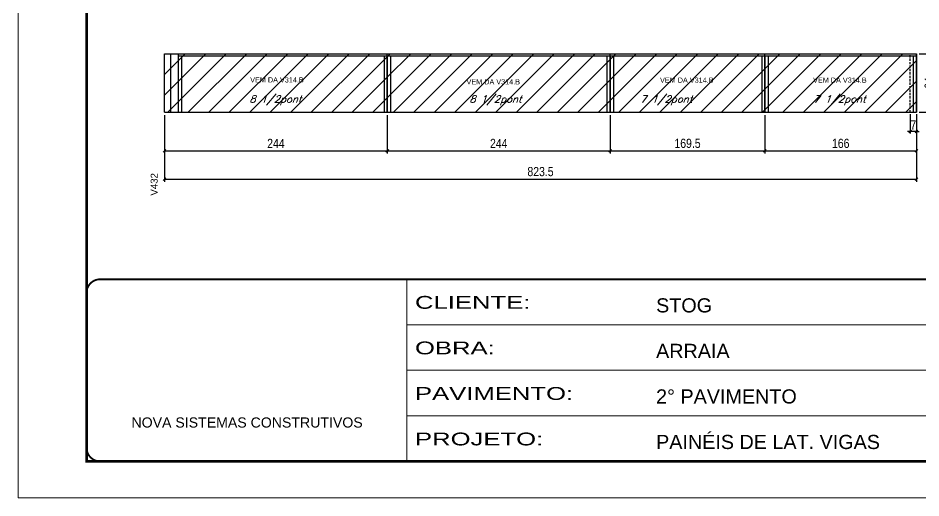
# Model space of a CAD drawing. Extents: x -3394 to 16474, y -5031 to 14397.
# Drawn here: x 7442 to 8431, y 9901 to 10426 of the extents above; entities that cross this region are included whole.
import ezdxf

# ---------------------------------------------------------------- set-up
doc = ezdxf.new("R2010")
doc.units = 0
for name, pattern in [('CONTINUO', [0]), ('DASHED', [0.75, 0.5, -0.25]), ('HIDDEN', [0.375, 0.25, -0.125])]:
    doc.linetypes.add(name, pattern=pattern)
doc.layers.get('0').update_dxf_attribs({"linetype": 'CONTINUOUS'})
doc.layers.get('Defpoints').update_dxf_attribs({"linetype": 'CONTINUOUS'})
for name, color, linetype in [('COTA', 241, 'CONTINUOUS'), ('NOMENCLATURA', 7, 'CONTINUOUS'), ('Painéis', 200, 'CONTINUOUS'), ('SARR_2.2x7', 40, 'CONTINUOUS'), ('SARR_3.5x7', 81, 'CONTINUOUS'), ('texto', 7, 'CONTINUOUS')]:
    doc.layers.add(name, color=color, linetype=linetype)
for name, color, linetype, lineweight in [('Folhas', 255, 'CONTINUOUS', 9), ('REAPROVEITAMENTO', 251, 'CONTINUOUS', 9), ('SARRAFO DE PRESSAO', 251, 'DASHED', 9)]:
    doc.layers.add(name, color=color, linetype=linetype, lineweight=lineweight)
doc.styles.add('ARIAL', font='arial.ttf')
doc.styles.add('COTA TECNICA', font='techl___.ttf', dxfattribs={"height": 10})
doc.styles.add('ROMANS', font='romans.shx')
doc.styles.add('Tecnologia', font='')
doc.styles.get('Tecnologia').set_extended_font_data('Forgotten Futurist')
doc.dimstyles.new('PAINEL', dxfattribs={"dimtxt": 10, "dimasz": 3, "dimexe": 3, "dimexo": 3, "dimgap": 3, "dimtad": 1, "dimdec": 1, "dimzin": 12, "dimdsep": 46, "dimtxsty": 'COTA TECNICA', "dimblk1": 'OBLIQUE', "dimblk2": 'OBLIQUE', "dimsah": 1, "dimcen": 0.9, "dimclrd": 4, "dimclre": 4, "dimclrt": 240, "dimadec": 1, "dimazin": 3, "dimtfac": 1, "dimtdec": 1, "dimtmove": 0, "dimatfit": 3, "dimfxl": 1, "dimtolj": 1, "dimtzin": 12, "dimarcsym": 0})

# ---------------------------------------------------------------- blocks, each defined once
blk = doc.blocks.new('9999999999')
at = {"color": 30, "linetype": 'CONTINUO'}
for p, q in [((98564.56, 34230.21), (98564.56, 34429.45)), ((98564.56, 34379.64), (99583.98, 34379.64)), ((98564.56, 34329.83), (99487.98, 34329.83)), ((98564.56, 34280.02), (99487.98, 34280.02))]:
    blk.add_line(p, q, dxfattribs=at)
at = {"color": 30, "linetype": 'CONTINUO', "const_width": 2}
blk.add_lwpolyline([(99583.98, 34230.21), (99583.98, 34414.45, 0.414214), (99568.98, 34429.45), (98228.98, 34429.45, 0.414214), (98213.98, 34414.45), (98213.98, 34245.21, 0.414214), (98228.98, 34230.21), (99583.98, 34230.21)], format="xyb", dxfattribs=at)
at = {"layer": 'Folhas'}
blk.add_lwpolyline([(98138.98, 34190.21), (99623.98, 34190.21), (99623.98, 35240.21), (98138.98, 35240.21)], close=True, dxfattribs=at)
at = {"layer": 'Folhas', "color": 30, "const_width": 3}
blk.add_lwpolyline([(98213.98, 34230.21), (99583.98, 34230.21), (99583.98, 35200.21), (98213.98, 35200.21)], close=True, dxfattribs=at)
at = {"color": 7, "linetype": 'Continuous', "ltscale": 5, "style": 'ARIAL'}
for s, height, p in [('STOG', 15.483, (98837.68, 34393.13)), ('ARRAIA', 15.483, (98837.68, 34343.32)), ('2° PAVIMENTO', 15.4829, (98837.68, 34293.51)), ('NOVA SISTEMAS CONSTRUTIVOS', 11.0592, (98263.19, 34267.21)), ('PAINÉIS DE LAT. VIGAS', 15.4829, (98837.68, 34243.7))]:
    blk.add_text(s, height=height, dxfattribs=at).set_placement(p)
at = {"layer": 'Folhas', "color": 7, "style": 'Tecnologia', "width": 1.5}
for s, p in [('CLIENTE:', (98573.65, 34397.17)), ('OBRA:', (98573.65, 34347.31)), ('PAVIMENTO:', (98573.65, 34297.5)), ('PROJETO:', (98573.65, 34247.69))]:
    blk.add_text(s, height=14, dxfattribs=at).set_placement(p)
blk = doc.blocks.new('_Oblique')
at = {"color": 0, "linetype": 'ByBlock', "lineweight": -2}
blk.add_line((-0.5, -0.5), (0.5, 0.5), dxfattribs=at)
blk = doc.blocks.new('*D543')
at = {"layer": 'COTA', "color": 4, "linetype": 'ByBlock', "lineweight": -2, "transparency": 16777216}
for p, q in [((8429.09, 10386.74), (8451.09, 10386.74)), ((8448.09, 10322.74), (8448.09, 10386.74)), ((8429.09, 10322.74), (8451.09, 10322.74))]:
    blk.add_line(p, q, dxfattribs=at)
at = {"layer": 'Defpoints', "color": 0, "linetype": 'ByBlock', "transparency": 16777216}
for p in [(8426.09, 10386.74), (8448.09, 10386.74), (8426.09, 10322.74)]:
    blk.add_point(p, dxfattribs=at)
at = {"layer": 'COTA', "color": 4, "linetype": 'ByBlock', "lineweight": -2, "transparency": 16777216, "xscale": 3, "yscale": 3, "zscale": 3}
for p, rotation in [((8448.09, 10386.74), 90), ((8448.09, 10322.74), 270)]:
    blk.add_blockref('_Oblique', p, dxfattribs=dict(at, rotation=rotation))
at = {"layer": 'COTA', "color": 240, "linetype": 'ByBlock', "transparency": 16777216, "insert": (8439.99, 10354.74), "char_height": 10, "attachment_point": 5, "rotation": 90, "style": 'COTA TECNICA'}
blk.add_mtext('\\A1;64', dxfattribs=at)
blk = doc.blocks.new('*D544')
at = {"layer": 'COTA', "color": 4, "linetype": 'ByBlock', "lineweight": -2, "transparency": 16777216}
for p, q in [((7602.59, 10319.74), (7602.59, 10277.58)), ((7846.59, 10319.74), (7846.59, 10277.58)), ((7602.59, 10280.58), (7846.59, 10280.58))]:
    blk.add_line(p, q, dxfattribs=at)
at = {"layer": 'Defpoints', "color": 0, "linetype": 'ByBlock', "transparency": 16777216}
for p in [(7602.59, 10322.74), (7846.59, 10322.74), (7846.59, 10280.58)]:
    blk.add_point(p, dxfattribs=at)
at = {"layer": 'COTA', "color": 4, "linetype": 'ByBlock', "lineweight": -2, "transparency": 16777216, "xscale": 3, "yscale": 3, "zscale": 3, "rotation": 180}
blk.add_blockref('_Oblique', (7602.59, 10280.58), dxfattribs=at)
at = {"layer": 'COTA', "color": 4, "linetype": 'ByBlock', "lineweight": -2, "transparency": 16777216, "xscale": 3, "yscale": 3, "zscale": 3}
blk.add_blockref('_Oblique', (7846.59, 10280.58), dxfattribs=at)
at = {"layer": 'COTA', "color": 240, "linetype": 'ByBlock', "transparency": 16777216, "insert": (7724.59, 10288.66), "char_height": 10, "attachment_point": 5, "style": 'COTA TECNICA'}
blk.add_mtext('\\A1;244', dxfattribs=at)
blk = doc.blocks.new('*D545')
at = {"layer": 'COTA', "color": 4, "linetype": 'ByBlock', "lineweight": -2, "transparency": 16777216}
for p, q in [((7846.59, 10319.74), (7846.59, 10277.58)), ((8090.59, 10319.74), (8090.59, 10277.58)), ((7846.59, 10280.58), (8090.59, 10280.58))]:
    blk.add_line(p, q, dxfattribs=at)
at = {"layer": 'Defpoints', "color": 0, "linetype": 'ByBlock', "transparency": 16777216}
for p in [(7846.59, 10322.74), (8090.59, 10322.74), (8090.59, 10280.58)]:
    blk.add_point(p, dxfattribs=at)
at = {"layer": 'COTA', "color": 4, "linetype": 'ByBlock', "lineweight": -2, "transparency": 16777216, "xscale": 3, "yscale": 3, "zscale": 3, "rotation": 180}
blk.add_blockref('_Oblique', (7846.59, 10280.58), dxfattribs=at)
at = {"layer": 'COTA', "color": 4, "linetype": 'ByBlock', "lineweight": -2, "transparency": 16777216, "xscale": 3, "yscale": 3, "zscale": 3}
blk.add_blockref('_Oblique', (8090.59, 10280.58), dxfattribs=at)
at = {"layer": 'COTA', "color": 240, "linetype": 'ByBlock', "transparency": 16777216, "insert": (7968.59, 10288.66), "char_height": 10, "attachment_point": 5, "style": 'COTA TECNICA'}
blk.add_mtext('\\A1;244', dxfattribs=at)
blk = doc.blocks.new('*D541')
at = {"layer": 'COTA', "color": 4, "linetype": 'ByBlock', "lineweight": -2, "transparency": 16777216}
for p, q in [((7602.59, 10319.74), (7602.59, 10246.59)), ((8426.09, 10319.74), (8426.09, 10246.59)), ((7602.59, 10249.59), (8426.09, 10249.59))]:
    blk.add_line(p, q, dxfattribs=at)
at = {"layer": 'Defpoints', "color": 0, "linetype": 'ByBlock', "transparency": 16777216}
for p in [(7602.59, 10322.74), (8426.09, 10322.74), (8426.09, 10249.59)]:
    blk.add_point(p, dxfattribs=at)
at = {"layer": 'COTA', "color": 4, "linetype": 'ByBlock', "lineweight": -2, "transparency": 16777216, "xscale": 3, "yscale": 3, "zscale": 3, "rotation": 180}
blk.add_blockref('_Oblique', (7602.59, 10249.59), dxfattribs=at)
at = {"layer": 'COTA', "color": 4, "linetype": 'ByBlock', "lineweight": -2, "transparency": 16777216, "xscale": 3, "yscale": 3, "zscale": 3}
blk.add_blockref('_Oblique', (8426.09, 10249.59), dxfattribs=at)
at = {"layer": 'COTA', "color": 240, "linetype": 'ByBlock', "transparency": 16777216, "insert": (8014.34, 10257.83), "char_height": 10, "attachment_point": 5, "style": 'COTA TECNICA'}
blk.add_mtext('\\A1;823.5', dxfattribs=at)
blk = doc.blocks.new('*D542')
at = {"layer": 'COTA', "color": 4, "linetype": 'ByBlock', "lineweight": -2, "transparency": 16777216}
for p, q in [((8260.09, 10319.74), (8260.09, 10277.58)), ((8426.09, 10307.49), (8426.09, 10277.58)), ((8260.09, 10280.58), (8426.09, 10280.58))]:
    blk.add_line(p, q, dxfattribs=at)
at = {"layer": 'Defpoints', "color": 0, "linetype": 'ByBlock', "transparency": 16777216}
for p in [(8260.09, 10322.74), (8426.09, 10310.49), (8426.09, 10280.58)]:
    blk.add_point(p, dxfattribs=at)
at = {"layer": 'COTA', "color": 4, "linetype": 'ByBlock', "lineweight": -2, "transparency": 16777216, "xscale": 3, "yscale": 3, "zscale": 3, "rotation": 180}
blk.add_blockref('_Oblique', (8260.09, 10280.58), dxfattribs=at)
at = {"layer": 'COTA', "color": 4, "linetype": 'ByBlock', "lineweight": -2, "transparency": 16777216, "xscale": 3, "yscale": 3, "zscale": 3}
blk.add_blockref('_Oblique', (8426.09, 10280.58), dxfattribs=at)
at = {"layer": 'COTA', "color": 240, "linetype": 'ByBlock', "transparency": 16777216, "insert": (8343.09, 10288.69), "char_height": 10, "attachment_point": 5, "style": 'COTA TECNICA'}
blk.add_mtext('\\A1;166', dxfattribs=at)
blk = doc.blocks.new('*D546')
at = {"layer": 'COTA', "color": 4, "linetype": 'ByBlock', "lineweight": -2, "transparency": 16777216}
for p, q in [((8090.59, 10319.74), (8090.59, 10277.58)), ((8260.09, 10319.74), (8260.09, 10277.58)), ((8090.59, 10280.58), (8260.09, 10280.58))]:
    blk.add_line(p, q, dxfattribs=at)
at = {"layer": 'Defpoints', "color": 0, "linetype": 'ByBlock', "transparency": 16777216}
for p in [(8090.59, 10322.74), (8260.09, 10322.74), (8260.09, 10280.58)]:
    blk.add_point(p, dxfattribs=at)
at = {"layer": 'COTA', "color": 4, "linetype": 'ByBlock', "lineweight": -2, "transparency": 16777216, "xscale": 3, "yscale": 3, "zscale": 3, "rotation": 180}
blk.add_blockref('_Oblique', (8090.59, 10280.58), dxfattribs=at)
at = {"layer": 'COTA', "color": 4, "linetype": 'ByBlock', "lineweight": -2, "transparency": 16777216, "xscale": 3, "yscale": 3, "zscale": 3}
blk.add_blockref('_Oblique', (8260.09, 10280.58), dxfattribs=at)
at = {"layer": 'COTA', "color": 240, "linetype": 'ByBlock', "transparency": 16777216, "insert": (8175.34, 10288.72), "char_height": 10, "attachment_point": 5, "style": 'COTA TECNICA'}
blk.add_mtext('\\A1;169.5', dxfattribs=at)
blk = doc.blocks.new('*D547')
at = {"layer": 'COTA', "color": 4, "linetype": 'Continuous', "lineweight": -2, "transparency": 16777216}
for p, q in [((8419.09, 10320.74), (8419.09, 10299.71)), ((8426.09, 10320.74), (8426.09, 10299.71)), ((8419.09, 10301.71), (8416.09, 10301.71)), ((8426.09, 10301.71), (8419.09, 10301.71)), ((8426.09, 10301.71), (8429.09, 10301.71))]:
    blk.add_line(p, q, dxfattribs=at)
at = {"layer": 'Defpoints', "color": 0, "linetype": 'Continuous', "transparency": 16777216}
for p in [(8419.09, 10322.74), (8426.09, 10322.74), (8419.09, 10301.71)]:
    blk.add_point(p, dxfattribs=at)
at = {"layer": 'COTA', "color": 4, "linetype": 'Continuous', "lineweight": -2, "transparency": 16777216, "xscale": 3, "yscale": 3, "zscale": 3}
blk.add_blockref('_Oblique', (8419.09, 10301.71), dxfattribs=at)
at = {"layer": 'COTA', "color": 4, "linetype": 'Continuous', "lineweight": -2, "transparency": 16777216, "xscale": 3, "yscale": 3, "zscale": 3, "rotation": 180}
blk.add_blockref('_Oblique', (8426.09, 10301.71), dxfattribs=at)
at = {"layer": 'COTA', "color": 240, "linetype": 'Continuous', "transparency": 16777216, "insert": (8422.59, 10308.79), "char_height": 10, "attachment_point": 5, "style": 'COTA TECNICA'}
blk.add_mtext('\\A1;7', dxfattribs=at)

msp = doc.modelspace()

# ---------------------------------------------------------------- hatches: boundary and pattern name
at = {"layer": 'REAPROVEITAMENTO', "linetype": 'Continuous'}
h = msp.add_hatch(dxfattribs=at)
h.set_pattern_fill('ANSI31', color=256, scale=5)
h.paths.add_polyline_path([(7602.59, 10386.74), (7602.59, 10322.74), (7846.59, 10322.74), (7846.59, 10386.74)])
h = msp.add_hatch(dxfattribs=at)
h.set_pattern_fill('ANSI31', color=256, scale=5)
h.paths.add_polyline_path([(7846.59, 10386.74), (7846.59, 10322.74), (8090.59, 10322.74), (8090.59, 10386.74)])
h = msp.add_hatch(dxfattribs=at)
h.set_pattern_fill('ANSI31', color=256, scale=5)
h.paths.add_polyline_path([(8260.09, 10386.74), (8090.59, 10386.74), (8090.59, 10322.74), (8260.09, 10322.74)])
h = msp.add_hatch(dxfattribs=at)
h.set_pattern_fill('ANSI31', color=256, scale=5)
h.paths.add_polyline_path([(8426.09, 10322.74), (8426.09, 10386.74), (8260.09, 10386.74), (8260.09, 10322.74)])

# ---------------------------------------------------------------- linework, layer by layer
at = {"layer": 'Painéis', "linetype": 'ByBlock'}
for p, q in [((7602.59, 10386.74), (8426.09, 10386.74)), ((7602.59, 10322.74), (7602.59, 10386.74)), ((7846.59, 10322.74), (7846.59, 10386.74)), ((8090.59, 10322.74), (8090.59, 10386.74)), ((8260.09, 10322.74), (8260.09, 10386.74)), ((8426.09, 10322.74), (8426.09, 10386.74)), ((7602.59, 10322.74), (8426.09, 10322.74))]:
    msp.add_line(p, q, dxfattribs=at)
at = {"layer": 'SARR_2.2x7', "linetype": 'Continuous'}
for p, q in [((7609.59, 10322.74), (7609.59, 10386.74)), ((7617.59, 10384.54), (7846.59, 10384.54)), ((7846.59, 10384.54), (8090.59, 10384.54)), ((8090.59, 10384.54), (8260.09, 10384.54)), ((8260.09, 10384.54), (8426.09, 10384.54))]:
    msp.add_line(p, q, dxfattribs=at)
at = {"layer": 'SARR_2.2x7', "linetype": 'HIDDEN', "ltscale": 10}
msp.add_line((8419.09, 10322.74), (8419.09, 10386.74), dxfattribs=at)
at = {"layer": 'SARR_3.5x7'}
for p, q in [((7617.59, 10386.74), (7617.59, 10322.74)), ((7621.09, 10384.54), (7621.09, 10322.74)), ((7843.09, 10384.54), (7843.09, 10322.74)), ((7846.59, 10384.54), (7846.59, 10322.74)), ((7850.09, 10384.54), (7850.09, 10322.74)), ((8087.09, 10384.54), (8087.09, 10322.74)), ((8090.59, 10384.54), (8090.59, 10322.74)), ((8094.09, 10384.54), (8094.09, 10322.74)), ((8256.59, 10384.54), (8256.59, 10322.74)), ((8260.09, 10384.54), (8260.09, 10322.74)), ((8263.59, 10384.54), (8263.59, 10322.74)), ((8422.59, 10384.54), (8422.59, 10322.74)), ((8426.09, 10386.74), (8426.09, 10322.74)), ((7617.59, 10322.74), (7621.09, 10322.74)), ((7843.09, 10322.74), (7846.59, 10322.74)), ((7846.59, 10322.74), (7850.09, 10322.74)), ((8087.09, 10322.74), (8090.59, 10322.74)), ((8090.59, 10322.74), (8094.09, 10322.74)), ((8256.59, 10322.74), (8260.09, 10322.74)), ((8260.09, 10322.74), (8263.59, 10322.74)), ((8422.59, 10322.74), (8426.09, 10322.74))]:
    msp.add_line(p, q, dxfattribs=at)

# ---------------------------------------------------------------- block references
at = {"layer": 'SARRAFO DE PRESSAO', "color": 6, "linetype": 'ByBlock'}
msp.add_blockref('9999999999', (-90696.77, -24289.38), dxfattribs=at)

# ---------------------------------------------------------------- texts
at = {"layer": 'NOMENCLATURA', "linetype": 'Continuous', "style": 'ARIAL'}
for p in [(7696.43, 10355.36), (7933.34, 10353.23), (8145.24, 10355.09), (8312.87, 10355.09)]:
    msp.add_text('VEM DA V314.B', height=5.6753, dxfattribs=at).set_placement(p)
msp.add_text('V432', height=7.567, rotation=90, dxfattribs=at).set_placement((7595.01, 10231.58))
at = {"layer": 'texto', "color": 2, "char_height": 8, "attachment_point": 5, "style": 'ROMANS'}
for s, insert in [('{\\Q19;\\C256;8 1/2pont}', (7724.09, 10335.96)), ('{\\Q19;\\C256;8 1/2pont}', (7965.09, 10335.96)), ('{\\Q19;\\C256;7 1/2pont}', (8152.09, 10335.96)), ('{\\Q19;\\C256;7 1/2pont}', (8341.86, 10335.96))]:
    msp.add_mtext(s, dxfattribs=dict(at, insert=insert))

# ---------------------------------------------------------------- dimensions: what is measured, and where the dimension line sits
at = {"layer": 'COTA', "linetype": 'ByBlock'}
dim = msp.add_linear_dim(base=(8448.09, 10386.74), p1=(8426.09, 10322.74), p2=(8426.09, 10386.74), angle=90, dimstyle='PAINEL', dxfattribs=at)
dim.commit()
dim.dimension.update_dxf_attribs({"geometry": '*D543', "text_midpoint": (8439.99, 10354.74)})
for base, p1, p2, picture, middle in [((7846.59, 10280.58), (7602.59, 10322.74), (7846.59, 10322.74), '*D544', (7724.59, 10288.66)), ((8426.09, 10249.59), (7602.59, 10322.74), (8426.09, 10322.74), '*D541', (8014.34, 10257.83)), ((8260.09, 10280.58), (8090.59, 10322.74), (8260.09, 10322.74), '*D546', (8175.34, 10288.72)), ((8426.09, 10280.58), (8260.09, 10322.74), (8426.09, 10310.49), '*D542', (8343.09, 10288.69))]:
    dim = msp.add_linear_dim(base=base, p1=p1, p2=p2, dimstyle='PAINEL', dxfattribs=at)
    dim.commit()
    dim.dimension.update_dxf_attribs({"geometry": picture, "text_midpoint": middle})
dim = msp.add_linear_dim(base=(8090.59, 10280.58), p1=(7846.59, 10322.74), p2=(8090.59, 10322.74), dimstyle='PAINEL', override={"dimtmove": 1}, dxfattribs=at)
dim.commit()
dim.dimension.update_dxf_attribs({"geometry": '*D545', "text_midpoint": (7968.59, 10288.66)})
at = {"layer": 'COTA', "linetype": 'Continuous'}
dim = msp.add_linear_dim(base=(8419.09, 10301.71), p1=(8426.09, 10322.74), p2=(8419.09, 10322.74), dimstyle='PAINEL', override={"dimexe": 2, "dimexo": 2, "dimgap": 2, "dimadec": 8, "dimtix": 1, "dimatfit": 2, "dimldrblk": 'Oblique'}, dxfattribs=at)
dim.commit()
dim.dimension.update_dxf_attribs({"geometry": '*D547', "text_midpoint": (8422.59, 10308.79)})

doc.saveas('drawing.dxf')
